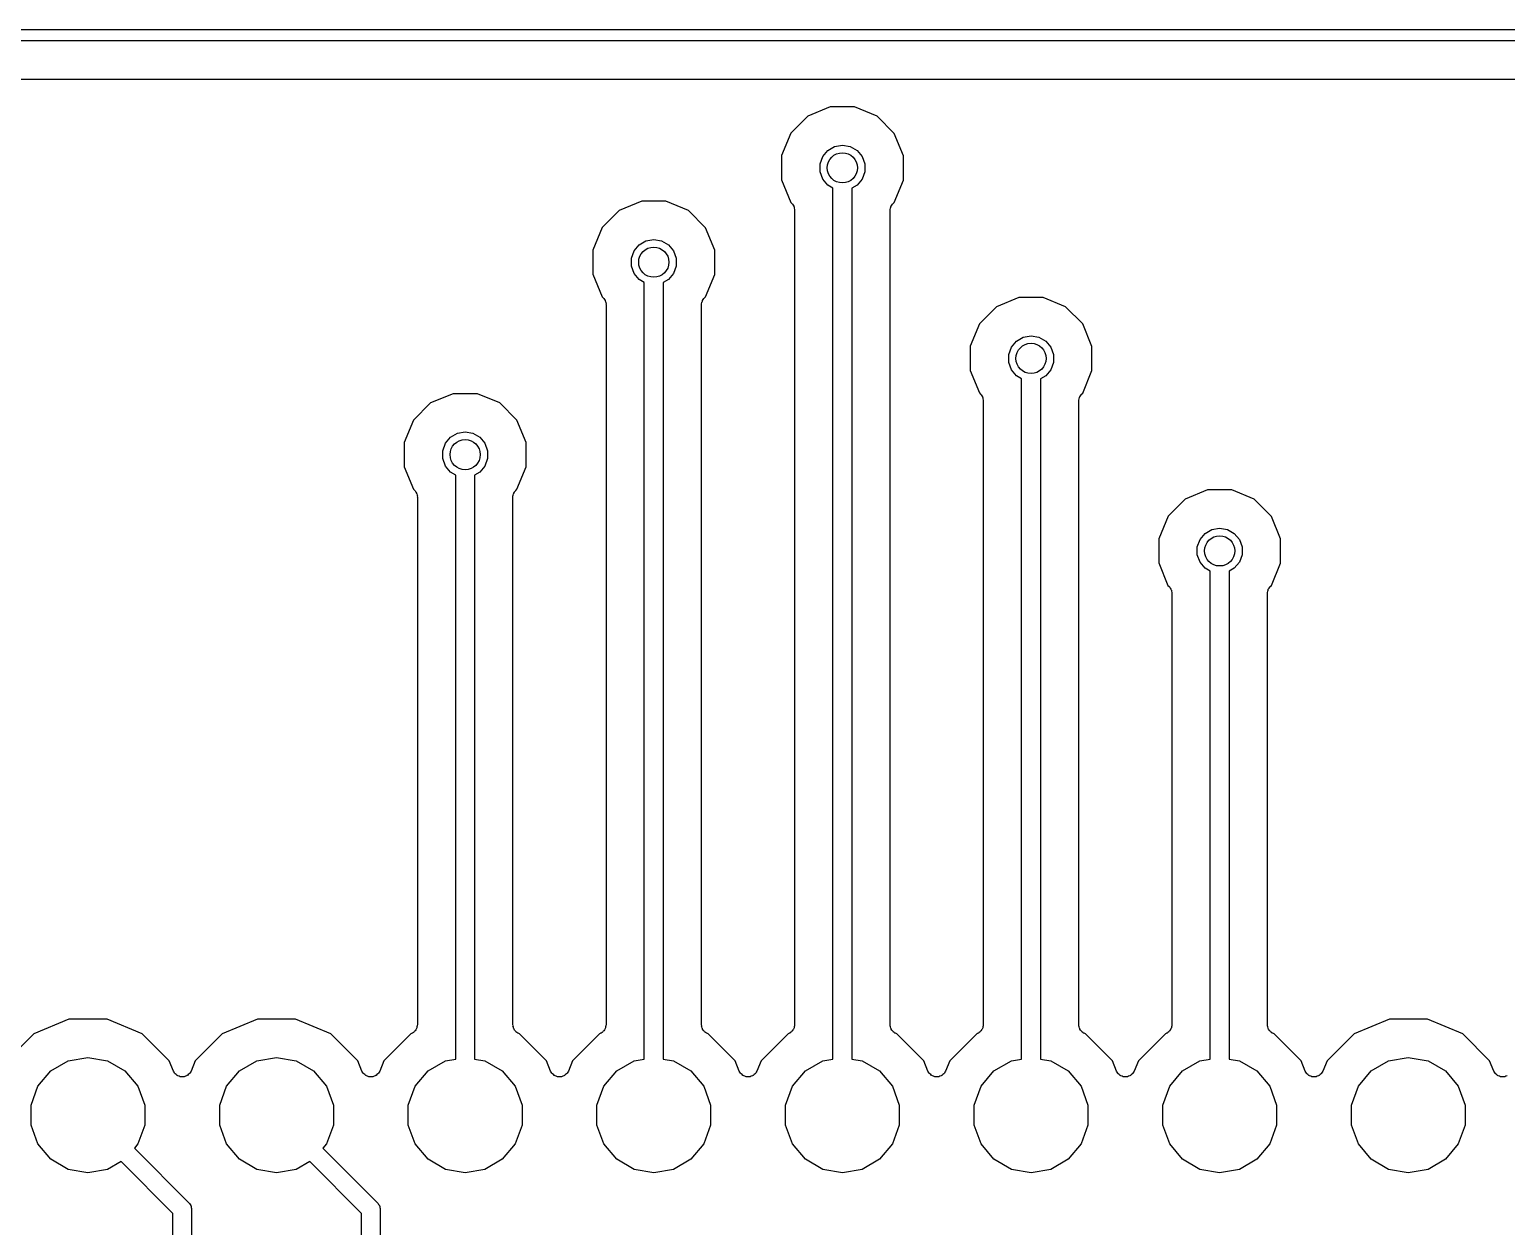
# Model space of a CAD drawing. Extents: x 70 to 225, y -126 to -70.
# Drawn here: x 146.97 to 166.54, y -85.58 to -69.72 of the extents above; entities that cross this region are included whole.
import ezdxf

# ---------------------------------------------------------------- set-up
doc = ezdxf.new("R2010")
doc.units = 0
doc.header["$MEASUREMENT"] = 0
doc.layers.add('BLACK', color=7, linetype='CONTINUOUS')

msp = doc.modelspace()

# ---------------------------------------------------------------- linework, layer by layer
at = {"layer": 'Black'}
for p, q in [((70.2, -69.725), (225.2, -69.725)), ((225.125, -69.875), (70.275, -69.875)), ((96.6081, -70.383), (202.217, -70.383)), ((157.581, -70.7492), (157.284, -70.8719)), ((157.903, -70.7495), (157.581, -70.7492)), ((158.2, -70.8727), (157.903, -70.7495)), ((157.284, -70.8719), (157.057, -71.099)), ((158.427, -71.1002), (158.2, -70.8727)), ((157.057, -71.099), (156.933, -71.3959)), ((158.549, -71.3973), (158.427, -71.1002)), ((156.933, -71.3959), (156.933, -71.7174)), ((157.445, -71.505), (157.481, -71.4068)), ((157.481, -71.4068), (157.548, -71.3266)), ((157.548, -71.3266), (157.638, -71.2743)), ((157.638, -71.2743), (157.741, -71.2562)), ((157.741, -71.2562), (157.844, -71.2743)), ((157.844, -71.2743), (157.935, -71.3266)), ((157.935, -71.3266), (158.002, -71.4068)), ((158.002, -71.4068), (158.038, -71.505)), ((158.549, -71.7188), (158.549, -71.3973)), ((157.445, -71.6096), (157.445, -71.505)), ((157.481, -71.7079), (157.445, -71.6096)), ((158.038, -71.6096), (158.002, -71.7079)), ((158.038, -71.505), (158.038, -71.6096)), ((156.933, -71.7174), (157.056, -72.0144)), ((157.548, -71.788), (157.481, -71.7079)), ((157.616, -71.8276), (157.548, -71.788)), ((157.616, -71.9816), (157.616, -71.8276)), ((157.935, -71.788), (157.866, -71.8276)), ((157.866, -71.8276), (157.866, -71.9816)), ((158.002, -71.7079), (157.935, -71.788)), ((158.426, -72.0156), (158.549, -71.7188)), ((155.081, -71.9992), (154.784, -72.1219)), ((155.403, -71.9995), (155.081, -71.9992)), ((155.7, -72.1227), (155.403, -71.9995)), ((157.056, -72.0144), (157.071, -72.0297)), ((157.071, -72.0297), (157.074, -72.0343)), ((157.616, -83.3645), (157.616, -71.9816)), ((157.866, -71.9816), (157.866, -83.3645)), ((158.408, -72.0345), (158.412, -72.0299)), ((158.412, -72.0299), (158.426, -72.0156)), ((154.784, -72.1219), (154.557, -72.349)), ((155.927, -72.3502), (155.7, -72.1227)), ((157.074, -72.0343), (157.079, -72.0378)), ((157.079, -72.0378), (157.087, -72.0522)), ((157.087, -72.0522), (157.096, -72.0659)), ((157.096, -72.0659), (157.098, -72.0712)), ((157.098, -72.0712), (157.101, -72.076)), ((157.101, -72.076), (157.104, -72.0924)), ((157.104, -72.0924), (157.108, -72.1085)), ((157.108, -72.1085), (157.107, -72.114)), ((157.107, -72.114), (157.108, -72.1195)), ((157.108, -72.1195), (157.108, -82.9098)), ((158.374, -72.1198), (158.375, -72.1142)), ((158.374, -82.9103), (158.374, -72.1198)), ((158.375, -72.1086), (158.379, -72.0926)), ((158.375, -72.1142), (158.375, -72.1086)), ((158.379, -72.0926), (158.382, -72.0764)), ((158.382, -72.0764), (158.385, -72.0715)), ((158.385, -72.0715), (158.386, -72.066)), ((158.386, -72.066), (158.396, -72.0525)), ((158.396, -72.0525), (158.404, -72.0382)), ((158.404, -72.0382), (158.408, -72.0345)), ((154.557, -72.349), (154.433, -72.6459)), ((156.049, -72.6473), (155.927, -72.3502)), ((154.981, -72.6568), (155.048, -72.5766)), ((155.048, -72.5766), (155.138, -72.5243)), ((155.138, -72.5243), (155.241, -72.5062)), ((155.241, -72.5062), (155.344, -72.5243)), ((155.344, -72.5243), (155.435, -72.5766)), ((155.435, -72.5766), (155.502, -72.6568)), ((154.433, -72.6459), (154.433, -72.9674)), ((154.945, -72.755), (154.981, -72.6568)), ((154.945, -72.8596), (154.945, -72.755)), ((155.502, -72.6568), (155.538, -72.755)), ((155.538, -72.755), (155.538, -72.8596)), ((156.049, -72.9688), (156.049, -72.6473)), ((154.433, -72.9674), (154.556, -73.2644)), ((154.981, -72.9579), (154.945, -72.8596)), ((155.048, -73.038), (154.981, -72.9579)), ((155.502, -72.9579), (155.435, -73.038)), ((155.538, -72.8596), (155.502, -72.9579)), ((155.926, -73.2656), (156.049, -72.9688)), ((155.116, -73.0776), (155.048, -73.038)), ((155.116, -73.2316), (155.116, -73.0776)), ((155.435, -73.038), (155.366, -73.0776)), ((155.366, -73.0776), (155.366, -73.2316)), ((154.556, -73.2644), (154.571, -73.2797)), ((154.571, -73.2797), (154.574, -73.2843)), ((154.574, -73.2843), (154.579, -73.2878)), ((154.579, -73.2878), (154.587, -73.3022)), ((154.587, -73.3022), (154.596, -73.3159)), ((154.596, -73.3159), (154.598, -73.3212)), ((154.598, -73.3212), (154.601, -73.326)), ((154.601, -73.326), (154.604, -73.3424)), ((154.604, -73.3424), (154.608, -73.3585)), ((154.608, -73.3585), (154.607, -73.364)), ((154.607, -73.364), (154.608, -73.3695)), ((154.608, -73.3695), (154.608, -82.9098)), ((155.116, -83.3645), (155.116, -73.2316)), ((155.366, -73.2316), (155.366, -83.3645)), ((155.874, -73.3698), (155.875, -73.3642)), ((155.874, -82.9103), (155.874, -73.3698)), ((155.875, -73.3586), (155.879, -73.3426)), ((155.875, -73.3642), (155.875, -73.3586)), ((155.879, -73.3426), (155.882, -73.3264)), ((155.882, -73.3264), (155.885, -73.3215)), ((155.885, -73.3215), (155.886, -73.316)), ((155.886, -73.316), (155.896, -73.3025)), ((155.896, -73.3025), (155.904, -73.2882)), ((155.904, -73.2882), (155.908, -73.2845)), ((155.908, -73.2845), (155.912, -73.2799)), ((155.912, -73.2799), (155.926, -73.2656)), ((159.784, -73.3969), (159.557, -73.624)), ((160.081, -73.2742), (159.784, -73.3969)), ((160.403, -73.2745), (160.081, -73.2742)), ((160.7, -73.3977), (160.403, -73.2745)), ((160.927, -73.6252), (160.7, -73.3977)), ((159.557, -73.624), (159.433, -73.9209)), ((160.138, -73.7993), (160.241, -73.7812)), ((160.241, -73.7812), (160.344, -73.7993)), ((161.049, -73.9223), (160.927, -73.6252)), ((159.433, -73.9209), (159.433, -74.2424)), ((159.945, -74.03), (159.981, -73.9318)), ((159.981, -73.9318), (160.048, -73.8516)), ((160.048, -73.8516), (160.138, -73.7993)), ((160.344, -73.7993), (160.435, -73.8516)), ((160.435, -73.8516), (160.502, -73.9318)), ((160.502, -73.9318), (160.538, -74.03)), ((161.049, -74.2438), (161.049, -73.9223)), ((159.945, -74.1346), (159.945, -74.03)), ((159.981, -74.2329), (159.945, -74.1346)), ((160.538, -74.1346), (160.502, -74.2329)), ((160.538, -74.03), (160.538, -74.1346)), ((159.433, -74.2424), (159.556, -74.5394)), ((160.048, -74.313), (159.981, -74.2329)), ((160.116, -74.3526), (160.048, -74.313)), ((160.116, -74.5066), (160.116, -74.3526)), ((160.435, -74.313), (160.366, -74.3526)), ((160.366, -74.3526), (160.366, -74.5066)), ((160.502, -74.2329), (160.435, -74.313)), ((160.926, -74.5406), (161.049, -74.2438)), ((152.581, -74.5492), (152.284, -74.6719)), ((152.903, -74.5495), (152.581, -74.5492)), ((153.2, -74.6727), (152.903, -74.5495)), ((159.556, -74.5394), (159.571, -74.5547)), ((159.571, -74.5547), (159.574, -74.5593)), ((159.574, -74.5593), (159.579, -74.5628)), ((159.579, -74.5628), (159.587, -74.5772)), ((160.116, -83.3645), (160.116, -74.5066)), ((160.366, -74.5066), (160.366, -83.3645)), ((160.896, -74.5775), (160.904, -74.5632)), ((160.904, -74.5632), (160.908, -74.5595)), ((160.908, -74.5595), (160.912, -74.5549)), ((160.912, -74.5549), (160.926, -74.5406)), ((152.284, -74.6719), (152.057, -74.899)), ((153.427, -74.9002), (153.2, -74.6727)), ((159.587, -74.5772), (159.596, -74.5909)), ((159.596, -74.5909), (159.598, -74.5962)), ((159.598, -74.5962), (159.601, -74.601)), ((159.601, -74.601), (159.604, -74.6174)), ((159.604, -74.6174), (159.608, -74.6335)), ((159.608, -74.6335), (159.607, -74.639)), ((159.607, -74.639), (159.608, -74.6445)), ((159.608, -74.6445), (159.608, -82.9098)), ((160.874, -74.6448), (160.875, -74.6392)), ((160.874, -82.9103), (160.874, -74.6448)), ((160.875, -74.6336), (160.879, -74.6176)), ((160.875, -74.6392), (160.875, -74.6336)), ((160.879, -74.6176), (160.882, -74.6014)), ((160.882, -74.6014), (160.885, -74.5965)), ((160.885, -74.5965), (160.886, -74.591)), ((160.886, -74.591), (160.896, -74.5775)), ((152.057, -74.899), (151.933, -75.1959)), ((153.549, -75.1973), (153.427, -74.9002)), ((152.481, -75.2068), (152.548, -75.1266)), ((152.548, -75.1266), (152.638, -75.0743)), ((152.638, -75.0743), (152.741, -75.0562)), ((152.741, -75.0562), (152.844, -75.0743)), ((152.844, -75.0743), (152.935, -75.1266)), ((152.935, -75.1266), (153.002, -75.2068)), ((151.933, -75.1959), (151.933, -75.5174)), ((152.445, -75.305), (152.481, -75.2068)), ((152.445, -75.4096), (152.445, -75.305)), ((153.002, -75.2068), (153.038, -75.305)), ((153.038, -75.305), (153.038, -75.4096)), ((153.549, -75.5188), (153.549, -75.1973)), ((151.933, -75.5174), (152.056, -75.8144)), ((152.481, -75.5079), (152.445, -75.4096)), ((152.548, -75.588), (152.481, -75.5079)), ((153.002, -75.5079), (152.935, -75.588)), ((153.038, -75.4096), (153.002, -75.5079)), ((153.426, -75.8156), (153.549, -75.5188)), ((152.616, -75.6276), (152.548, -75.588)), ((152.616, -75.7816), (152.616, -75.6276)), ((152.935, -75.588), (152.866, -75.6276)), ((152.866, -75.6276), (152.866, -75.7816)), ((152.056, -75.8144), (152.071, -75.8297)), ((152.071, -75.8297), (152.074, -75.8343)), ((152.074, -75.8343), (152.079, -75.8378)), ((152.079, -75.8378), (152.087, -75.8522)), ((152.087, -75.8522), (152.096, -75.8659)), ((152.096, -75.8659), (152.098, -75.8712)), ((152.098, -75.8712), (152.101, -75.876)), ((152.101, -75.876), (152.104, -75.8924)), ((152.104, -75.8924), (152.108, -75.9085)), ((152.108, -75.9085), (152.107, -75.914)), ((152.107, -75.914), (152.108, -75.9195)), ((152.108, -75.9195), (152.108, -82.9098)), ((152.616, -83.3645), (152.616, -75.7816)), ((152.866, -75.7816), (152.866, -83.3645)), ((153.374, -75.9198), (153.375, -75.9142)), ((153.374, -82.9103), (153.374, -75.9198)), ((153.375, -75.9086), (153.379, -75.8926)), ((153.375, -75.9142), (153.375, -75.9086)), ((153.379, -75.8926), (153.382, -75.8764)), ((153.382, -75.8764), (153.385, -75.8715)), ((153.385, -75.8715), (153.386, -75.866)), ((153.386, -75.866), (153.396, -75.8525)), ((153.396, -75.8525), (153.404, -75.8382)), ((153.404, -75.8382), (153.408, -75.8345)), ((153.408, -75.8345), (153.412, -75.8299)), ((153.412, -75.8299), (153.426, -75.8156)), ((162.284, -75.9469), (162.057, -76.174)), ((162.581, -75.8242), (162.284, -75.9469)), ((162.903, -75.8245), (162.581, -75.8242)), ((163.2, -75.9477), (162.903, -75.8245)), ((163.427, -76.1752), (163.2, -75.9477)), ((162.057, -76.174), (161.933, -76.4709)), ((162.638, -76.3493), (162.741, -76.3312)), ((162.741, -76.3312), (162.844, -76.3493)), ((163.549, -76.4723), (163.427, -76.1752)), ((161.933, -76.4709), (161.933, -76.7924)), ((162.445, -76.58), (162.481, -76.4818)), ((162.481, -76.4818), (162.548, -76.4016)), ((162.548, -76.4016), (162.638, -76.3493)), ((162.844, -76.3493), (162.935, -76.4016)), ((162.935, -76.4016), (163.002, -76.4818)), ((163.002, -76.4818), (163.038, -76.58)), ((163.549, -76.7938), (163.549, -76.4723)), ((162.445, -76.6846), (162.445, -76.58)), ((162.481, -76.7829), (162.445, -76.6846)), ((163.038, -76.6846), (163.002, -76.7829)), ((163.038, -76.58), (163.038, -76.6846)), ((161.933, -76.7924), (162.056, -77.0894)), ((162.548, -76.863), (162.481, -76.7829)), ((162.616, -76.9026), (162.548, -76.863)), ((162.616, -77.0566), (162.616, -76.9026)), ((162.935, -76.863), (162.866, -76.9026)), ((162.866, -76.9026), (162.866, -77.0566)), ((163.002, -76.7829), (162.935, -76.863)), ((163.426, -77.0906), (163.549, -76.7938)), ((162.056, -77.0894), (162.071, -77.1047)), ((162.071, -77.1047), (162.074, -77.1093)), ((162.074, -77.1093), (162.079, -77.1128)), ((162.079, -77.1128), (162.087, -77.1272)), ((162.616, -83.3645), (162.616, -77.0566)), ((162.866, -77.0566), (162.866, -83.3645)), ((163.396, -77.1275), (163.404, -77.1132)), ((163.404, -77.1132), (163.408, -77.1095)), ((163.408, -77.1095), (163.412, -77.1049)), ((163.412, -77.1049), (163.426, -77.0906)), ((162.087, -77.1272), (162.096, -77.1409)), ((162.096, -77.1409), (162.098, -77.1462)), ((162.098, -77.1462), (162.101, -77.151)), ((162.101, -77.151), (162.104, -77.1674)), ((162.104, -77.1674), (162.108, -77.1835)), ((162.108, -77.1835), (162.107, -77.189)), ((162.107, -77.189), (162.108, -77.1945)), ((162.108, -77.1945), (162.108, -82.9098)), ((163.374, -77.1948), (163.375, -77.1892)), ((163.374, -82.9103), (163.374, -77.1948)), ((163.375, -77.1836), (163.379, -77.1676)), ((163.375, -77.1892), (163.375, -77.1836)), ((163.379, -77.1676), (163.382, -77.1514)), ((163.382, -77.1514), (163.385, -77.1465)), ((163.385, -77.1465), (163.386, -77.141)), ((163.386, -77.141), (163.396, -77.1275)), ((147.49, -82.8371), (147.023, -83.0301)), ((147.995, -82.8376), (147.49, -82.8371)), ((148.462, -83.0313), (147.995, -82.8376)), ((149.99, -82.8371), (149.523, -83.0301)), ((150.495, -82.8376), (149.99, -82.8371)), ((150.962, -83.0313), (150.495, -82.8376)), ((152.079, -82.9914), (152.072, -82.9968)), ((152.086, -82.9795), (152.079, -82.9914)), ((152.094, -82.9685), (152.086, -82.9795)), ((152.096, -82.9605), (152.094, -82.9685)), ((152.101, -82.9532), (152.096, -82.9605)), ((152.103, -82.9396), (152.101, -82.9532)), ((152.107, -82.9265), (152.103, -82.9396)), ((152.108, -82.9098), (152.107, -82.9181)), ((152.107, -82.9181), (152.107, -82.9265)), ((153.376, -82.9184), (153.374, -82.9103)), ((153.375, -82.9267), (153.376, -82.9184)), ((153.38, -82.94), (153.375, -82.9267)), ((153.382, -82.9537), (153.38, -82.94)), ((153.386, -82.9609), (153.382, -82.9537)), ((153.389, -82.9688), (153.386, -82.9609)), ((153.397, -82.9799), (153.389, -82.9688)), ((153.404, -82.9919), (153.397, -82.9799)), ((153.41, -82.9972), (153.404, -82.9919)), ((154.579, -82.9914), (154.572, -82.9968)), ((154.586, -82.9795), (154.579, -82.9914)), ((154.594, -82.9685), (154.586, -82.9795)), ((154.596, -82.9605), (154.594, -82.9685)), ((154.601, -82.9532), (154.596, -82.9605)), ((154.603, -82.9396), (154.601, -82.9532)), ((154.607, -82.9265), (154.603, -82.9396)), ((154.608, -82.9098), (154.607, -82.9181)), ((154.607, -82.9181), (154.607, -82.9265)), ((155.876, -82.9184), (155.874, -82.9103)), ((155.875, -82.9267), (155.876, -82.9184)), ((155.88, -82.94), (155.875, -82.9267)), ((155.882, -82.9537), (155.88, -82.94)), ((155.886, -82.9609), (155.882, -82.9537)), ((155.889, -82.9688), (155.886, -82.9609)), ((155.897, -82.9799), (155.889, -82.9688)), ((155.904, -82.9919), (155.897, -82.9799)), ((155.91, -82.9972), (155.904, -82.9919)), ((157.079, -82.9914), (157.072, -82.9968)), ((157.086, -82.9795), (157.079, -82.9914)), ((157.094, -82.9685), (157.086, -82.9795)), ((157.096, -82.9605), (157.094, -82.9685)), ((157.101, -82.9532), (157.096, -82.9605)), ((157.103, -82.9396), (157.101, -82.9532)), ((157.107, -82.9265), (157.103, -82.9396)), ((157.108, -82.9098), (157.107, -82.9181)), ((157.107, -82.9181), (157.107, -82.9265)), ((158.376, -82.9184), (158.374, -82.9103)), ((158.375, -82.9267), (158.376, -82.9184)), ((158.38, -82.94), (158.375, -82.9267)), ((158.382, -82.9537), (158.38, -82.94)), ((158.386, -82.9609), (158.382, -82.9537)), ((158.389, -82.9688), (158.386, -82.9609)), ((158.397, -82.9799), (158.389, -82.9688)), ((158.404, -82.9919), (158.397, -82.9799)), ((158.41, -82.9972), (158.404, -82.9919)), ((159.579, -82.9914), (159.572, -82.9968)), ((159.586, -82.9795), (159.579, -82.9914)), ((159.594, -82.9685), (159.586, -82.9795)), ((159.596, -82.9605), (159.594, -82.9685)), ((159.601, -82.9532), (159.596, -82.9605)), ((159.603, -82.9396), (159.601, -82.9532)), ((159.607, -82.9265), (159.603, -82.9396)), ((159.608, -82.9098), (159.607, -82.9181)), ((159.607, -82.9181), (159.607, -82.9265)), ((160.876, -82.9184), (160.874, -82.9103)), ((160.875, -82.9267), (160.876, -82.9184)), ((160.88, -82.94), (160.875, -82.9267)), ((160.882, -82.9537), (160.88, -82.94)), ((160.886, -82.9609), (160.882, -82.9537)), ((160.889, -82.9688), (160.886, -82.9609)), ((160.897, -82.9799), (160.889, -82.9688)), ((160.904, -82.9919), (160.897, -82.9799)), ((160.91, -82.9972), (160.904, -82.9919)), ((162.079, -82.9914), (162.072, -82.9968)), ((162.086, -82.9795), (162.079, -82.9914)), ((162.094, -82.9685), (162.086, -82.9795)), ((162.096, -82.9605), (162.094, -82.9685)), ((162.101, -82.9532), (162.096, -82.9605)), ((162.103, -82.9396), (162.101, -82.9532)), ((162.107, -82.9265), (162.103, -82.9396)), ((162.108, -82.9098), (162.107, -82.9181)), ((162.107, -82.9181), (162.107, -82.9265)), ((163.376, -82.9184), (163.374, -82.9103)), ((163.375, -82.9267), (163.376, -82.9184)), ((163.38, -82.94), (163.375, -82.9267)), ((163.382, -82.9537), (163.38, -82.94)), ((163.386, -82.9609), (163.382, -82.9537)), ((163.389, -82.9688), (163.386, -82.9609)), ((163.397, -82.9799), (163.389, -82.9688)), ((163.404, -82.9919), (163.397, -82.9799)), ((163.41, -82.9972), (163.404, -82.9919)), ((164.99, -82.8371), (164.523, -83.0301)), ((165.495, -82.8376), (164.99, -82.8371)), ((165.962, -83.0313), (165.495, -82.8376)), ((147.023, -83.0301), (146.665, -83.387)), ((148.819, -83.3889), (148.462, -83.0313)), ((149.523, -83.0301), (149.165, -83.387)), ((151.319, -83.3889), (150.962, -83.0313)), ((152.023, -83.0301), (151.665, -83.387)), ((152.03, -83.0272), (152.023, -83.0301)), ((152.037, -83.0227), (152.03, -83.0272)), ((152.045, -83.0198), (152.037, -83.0227)), ((152.055, -83.0109), (152.045, -83.0198)), ((152.067, -83.0035), (152.055, -83.0109)), ((152.072, -82.9968), (152.067, -83.0035)), ((153.415, -83.0038), (153.41, -82.9972)), ((153.427, -83.0113), (153.415, -83.0038)), ((153.438, -83.0202), (153.427, -83.0113)), ((153.446, -83.0231), (153.438, -83.0202)), ((153.453, -83.0276), (153.446, -83.0231)), ((153.462, -83.0313), (153.453, -83.0276)), ((153.819, -83.3889), (153.462, -83.0313)), ((154.523, -83.0301), (154.165, -83.387)), ((154.53, -83.0272), (154.523, -83.0301)), ((154.537, -83.0227), (154.53, -83.0272)), ((154.545, -83.0198), (154.537, -83.0227)), ((154.555, -83.0109), (154.545, -83.0198)), ((154.567, -83.0035), (154.555, -83.0109)), ((154.572, -82.9968), (154.567, -83.0035)), ((155.915, -83.0038), (155.91, -82.9972)), ((155.927, -83.0113), (155.915, -83.0038)), ((155.938, -83.0202), (155.927, -83.0113)), ((155.946, -83.0231), (155.938, -83.0202)), ((155.953, -83.0276), (155.946, -83.0231)), ((155.962, -83.0313), (155.953, -83.0276)), ((156.319, -83.3889), (155.962, -83.0313)), ((157.023, -83.0301), (156.665, -83.387)), ((157.03, -83.0272), (157.023, -83.0301)), ((157.037, -83.0227), (157.03, -83.0272)), ((157.045, -83.0198), (157.037, -83.0227)), ((157.055, -83.0109), (157.045, -83.0198)), ((157.067, -83.0035), (157.055, -83.0109)), ((157.072, -82.9968), (157.067, -83.0035)), ((158.415, -83.0038), (158.41, -82.9972)), ((158.427, -83.0113), (158.415, -83.0038)), ((158.438, -83.0202), (158.427, -83.0113)), ((158.446, -83.0231), (158.438, -83.0202)), ((158.453, -83.0276), (158.446, -83.0231)), ((158.462, -83.0313), (158.453, -83.0276)), ((158.819, -83.3889), (158.462, -83.0313)), ((159.523, -83.0301), (159.165, -83.387)), ((159.53, -83.0272), (159.523, -83.0301)), ((159.537, -83.0227), (159.53, -83.0272)), ((159.545, -83.0198), (159.537, -83.0227)), ((159.555, -83.0109), (159.545, -83.0198)), ((159.567, -83.0035), (159.555, -83.0109)), ((159.572, -82.9968), (159.567, -83.0035)), ((160.915, -83.0038), (160.91, -82.9972)), ((160.927, -83.0113), (160.915, -83.0038)), ((160.938, -83.0202), (160.927, -83.0113)), ((160.946, -83.0231), (160.938, -83.0202)), ((160.953, -83.0276), (160.946, -83.0231)), ((160.962, -83.0313), (160.953, -83.0276)), ((161.319, -83.3889), (160.962, -83.0313)), ((162.023, -83.0301), (161.665, -83.387)), ((162.03, -83.0272), (162.023, -83.0301)), ((162.037, -83.0227), (162.03, -83.0272)), ((162.045, -83.0198), (162.037, -83.0227)), ((162.055, -83.0109), (162.045, -83.0198)), ((162.067, -83.0035), (162.055, -83.0109)), ((162.072, -82.9968), (162.067, -83.0035)), ((163.415, -83.0038), (163.41, -82.9972)), ((163.427, -83.0113), (163.415, -83.0038)), ((163.438, -83.0202), (163.427, -83.0113)), ((163.446, -83.0231), (163.438, -83.0202)), ((163.453, -83.0276), (163.446, -83.0231)), ((163.462, -83.0313), (163.453, -83.0276)), ((163.819, -83.3889), (163.462, -83.0313)), ((164.523, -83.0301), (164.165, -83.387)), ((166.319, -83.3889), (165.962, -83.0313)), ((147.48, -83.3886), (147.741, -83.3424)), ((147.741, -83.3424), (148.003, -83.3886)), ((149.98, -83.3886), (150.241, -83.3424)), ((150.241, -83.3424), (150.503, -83.3886)), ((152.48, -83.3886), (152.616, -83.3645)), ((152.866, -83.3645), (153.003, -83.3886)), ((154.98, -83.3886), (155.116, -83.3645)), ((155.366, -83.3645), (155.503, -83.3886)), ((157.48, -83.3886), (157.616, -83.3645)), ((157.866, -83.3645), (158.003, -83.3886)), ((159.98, -83.3886), (160.116, -83.3645)), ((160.366, -83.3645), (160.503, -83.3886)), ((162.48, -83.3886), (162.616, -83.3645)), ((162.866, -83.3645), (163.003, -83.3886)), ((164.98, -83.3886), (165.241, -83.3424)), ((165.241, -83.3424), (165.503, -83.3886)), ((147.079, -83.7249), (147.25, -83.5214)), ((147.25, -83.5214), (147.48, -83.3886)), ((148.003, -83.3886), (148.233, -83.5214)), ((148.233, -83.5214), (148.404, -83.7249)), ((148.874, -83.5231), (148.819, -83.3889)), ((148.883, -83.5371), (148.874, -83.5231)), ((148.891, -83.5518), (148.883, -83.5371)), ((148.895, -83.5556), (148.891, -83.5518)), ((148.898, -83.5603), (148.895, -83.5556)), ((148.911, -83.5704), (148.898, -83.5603)), ((148.923, -83.5816), (148.911, -83.5704)), ((149.072, -83.5705), (149.06, -83.5817)), ((149.085, -83.5604), (149.072, -83.5705)), ((149.088, -83.5557), (149.085, -83.5604)), ((149.092, -83.552), (149.088, -83.5557)), ((149.1, -83.5372), (149.092, -83.552)), ((149.109, -83.5233), (149.1, -83.5372)), ((149.165, -83.387), (149.109, -83.5233)), ((149.579, -83.7249), (149.75, -83.5214)), ((149.75, -83.5214), (149.98, -83.3886)), ((150.503, -83.3886), (150.733, -83.5214)), ((150.733, -83.5214), (150.904, -83.7249)), ((151.374, -83.5231), (151.319, -83.3889)), ((151.383, -83.5371), (151.374, -83.5231)), ((151.391, -83.5518), (151.383, -83.5371)), ((151.395, -83.5556), (151.391, -83.5518)), ((151.398, -83.5603), (151.395, -83.5556)), ((151.411, -83.5704), (151.398, -83.5603)), ((151.423, -83.5816), (151.411, -83.5704)), ((151.572, -83.5705), (151.56, -83.5817)), ((151.585, -83.5604), (151.572, -83.5705)), ((151.588, -83.5557), (151.585, -83.5604)), ((151.592, -83.552), (151.588, -83.5557)), ((151.6, -83.5372), (151.592, -83.552)), ((151.609, -83.5233), (151.6, -83.5372)), ((151.665, -83.387), (151.609, -83.5233)), ((152.079, -83.7249), (152.25, -83.5214)), ((152.25, -83.5214), (152.48, -83.3886)), ((153.003, -83.3886), (153.233, -83.5214)), ((153.233, -83.5214), (153.404, -83.7249)), ((153.874, -83.5231), (153.819, -83.3889)), ((153.883, -83.5371), (153.874, -83.5231)), ((153.891, -83.5518), (153.883, -83.5371)), ((153.895, -83.5556), (153.891, -83.5518)), ((153.898, -83.5603), (153.895, -83.5556)), ((153.911, -83.5704), (153.898, -83.5603)), ((153.923, -83.5816), (153.911, -83.5704)), ((154.072, -83.5705), (154.06, -83.5817)), ((154.085, -83.5604), (154.072, -83.5705)), ((154.088, -83.5557), (154.085, -83.5604)), ((154.092, -83.552), (154.088, -83.5557)), ((154.1, -83.5372), (154.092, -83.552)), ((154.109, -83.5233), (154.1, -83.5372)), ((154.165, -83.387), (154.109, -83.5233)), ((154.579, -83.7249), (154.75, -83.5214)), ((154.75, -83.5214), (154.98, -83.3886)), ((155.503, -83.3886), (155.733, -83.5214)), ((155.733, -83.5214), (155.904, -83.7249)), ((156.374, -83.5231), (156.319, -83.3889)), ((156.383, -83.5371), (156.374, -83.5231)), ((156.391, -83.5518), (156.383, -83.5371)), ((156.395, -83.5556), (156.391, -83.5518)), ((156.398, -83.5603), (156.395, -83.5556)), ((156.411, -83.5704), (156.398, -83.5603)), ((156.423, -83.5816), (156.411, -83.5704)), ((156.572, -83.5705), (156.56, -83.5817)), ((156.585, -83.5604), (156.572, -83.5705)), ((156.588, -83.5557), (156.585, -83.5604)), ((156.592, -83.552), (156.588, -83.5557)), ((156.6, -83.5372), (156.592, -83.552)), ((156.609, -83.5233), (156.6, -83.5372)), ((156.665, -83.387), (156.609, -83.5233)), ((157.079, -83.7249), (157.25, -83.5214)), ((157.25, -83.5214), (157.48, -83.3886)), ((158.003, -83.3886), (158.233, -83.5214)), ((158.233, -83.5214), (158.404, -83.7249)), ((158.874, -83.5231), (158.819, -83.3889)), ((158.883, -83.5371), (158.874, -83.5231)), ((158.891, -83.5518), (158.883, -83.5371)), ((158.895, -83.5556), (158.891, -83.5518)), ((158.898, -83.5603), (158.895, -83.5556)), ((158.911, -83.5704), (158.898, -83.5603)), ((158.923, -83.5816), (158.911, -83.5704)), ((159.072, -83.5705), (159.06, -83.5817)), ((159.085, -83.5604), (159.072, -83.5705)), ((159.088, -83.5557), (159.085, -83.5604)), ((159.092, -83.552), (159.088, -83.5557)), ((159.1, -83.5372), (159.092, -83.552)), ((159.109, -83.5233), (159.1, -83.5372)), ((159.165, -83.387), (159.109, -83.5233)), ((159.579, -83.7249), (159.75, -83.5214)), ((159.75, -83.5214), (159.98, -83.3886)), ((160.503, -83.3886), (160.733, -83.5214)), ((160.733, -83.5214), (160.904, -83.7249)), ((161.374, -83.5231), (161.319, -83.3889)), ((161.383, -83.5371), (161.374, -83.5231)), ((161.391, -83.5518), (161.383, -83.5371)), ((161.395, -83.5556), (161.391, -83.5518)), ((161.398, -83.5603), (161.395, -83.5556)), ((161.411, -83.5704), (161.398, -83.5603)), ((161.423, -83.5816), (161.411, -83.5704)), ((161.572, -83.5705), (161.56, -83.5817)), ((161.585, -83.5604), (161.572, -83.5705)), ((161.588, -83.5557), (161.585, -83.5604)), ((161.592, -83.552), (161.588, -83.5557)), ((161.6, -83.5372), (161.592, -83.552)), ((161.609, -83.5233), (161.6, -83.5372)), ((161.665, -83.387), (161.609, -83.5233)), ((162.079, -83.7249), (162.25, -83.5214)), ((162.25, -83.5214), (162.48, -83.3886)), ((163.003, -83.3886), (163.233, -83.5214)), ((163.233, -83.5214), (163.404, -83.7249)), ((163.874, -83.5231), (163.819, -83.3889)), ((163.883, -83.5371), (163.874, -83.5231)), ((163.891, -83.5518), (163.883, -83.5371)), ((163.895, -83.5556), (163.891, -83.5518)), ((163.898, -83.5603), (163.895, -83.5556)), ((163.911, -83.5704), (163.898, -83.5603)), ((163.923, -83.5816), (163.911, -83.5704)), ((164.072, -83.5705), (164.06, -83.5817)), ((164.085, -83.5604), (164.072, -83.5705)), ((164.088, -83.5557), (164.085, -83.5604)), ((164.092, -83.552), (164.088, -83.5557)), ((164.1, -83.5372), (164.092, -83.552)), ((164.109, -83.5233), (164.1, -83.5372)), ((164.165, -83.387), (164.109, -83.5233)), ((164.579, -83.7249), (164.75, -83.5214)), ((164.75, -83.5214), (164.98, -83.3886)), ((165.503, -83.3886), (165.733, -83.5214)), ((165.733, -83.5214), (165.904, -83.7249)), ((166.374, -83.5231), (166.319, -83.3889)), ((166.383, -83.5371), (166.374, -83.5231)), ((166.391, -83.5518), (166.383, -83.5371)), ((166.395, -83.5556), (166.391, -83.5518)), ((166.398, -83.5603), (166.395, -83.5556)), ((166.411, -83.5704), (166.398, -83.5603)), ((166.423, -83.5816), (166.411, -83.5704)), ((146.988, -83.9745), (147.079, -83.7249)), ((148.404, -83.7249), (148.495, -83.9745)), ((148.928, -83.5838), (148.923, -83.5816)), ((148.933, -83.5872), (148.928, -83.5838)), ((148.949, -83.5922), (148.933, -83.5872)), ((148.964, -83.5985), (148.949, -83.5922)), ((148.969, -83.5988), (148.964, -83.5985)), ((148.975, -83.6005), (148.969, -83.5988)), ((148.991, -83.5998), (148.975, -83.6005)), ((149.008, -83.6005), (148.991, -83.5998)), ((149.013, -83.5988), (149.008, -83.6005)), ((149.019, -83.5986), (149.013, -83.5988)), ((149.034, -83.5922), (149.019, -83.5986)), ((149.05, -83.5873), (149.034, -83.5922)), ((149.054, -83.5839), (149.05, -83.5873)), ((149.06, -83.5817), (149.054, -83.5839)), ((149.488, -83.9745), (149.579, -83.7249)), ((150.904, -83.7249), (150.995, -83.9745)), ((151.428, -83.5838), (151.423, -83.5816)), ((151.433, -83.5872), (151.428, -83.5838)), ((151.449, -83.5922), (151.433, -83.5872)), ((151.464, -83.5985), (151.449, -83.5922)), ((151.469, -83.5988), (151.464, -83.5985)), ((151.475, -83.6005), (151.469, -83.5988)), ((151.491, -83.5998), (151.475, -83.6005)), ((151.508, -83.6005), (151.491, -83.5998)), ((151.513, -83.5988), (151.508, -83.6005)), ((151.519, -83.5986), (151.513, -83.5988)), ((151.534, -83.5922), (151.519, -83.5986)), ((151.55, -83.5873), (151.534, -83.5922)), ((151.554, -83.5839), (151.55, -83.5873)), ((151.56, -83.5817), (151.554, -83.5839)), ((151.988, -83.9745), (152.079, -83.7249)), ((153.404, -83.7249), (153.495, -83.9745)), ((153.928, -83.5838), (153.923, -83.5816)), ((153.933, -83.5872), (153.928, -83.5838)), ((153.949, -83.5922), (153.933, -83.5872)), ((153.964, -83.5985), (153.949, -83.5922)), ((153.969, -83.5988), (153.964, -83.5985)), ((153.975, -83.6005), (153.969, -83.5988)), ((153.991, -83.5998), (153.975, -83.6005)), ((154.008, -83.6005), (153.991, -83.5998)), ((154.013, -83.5988), (154.008, -83.6005)), ((154.019, -83.5986), (154.013, -83.5988)), ((154.034, -83.5922), (154.019, -83.5986)), ((154.05, -83.5873), (154.034, -83.5922)), ((154.054, -83.5839), (154.05, -83.5873)), ((154.06, -83.5817), (154.054, -83.5839)), ((154.488, -83.9745), (154.579, -83.7249)), ((155.904, -83.7249), (155.995, -83.9745)), ((156.428, -83.5838), (156.423, -83.5816)), ((156.433, -83.5872), (156.428, -83.5838)), ((156.449, -83.5922), (156.433, -83.5872)), ((156.464, -83.5985), (156.449, -83.5922)), ((156.469, -83.5988), (156.464, -83.5985)), ((156.475, -83.6005), (156.469, -83.5988)), ((156.491, -83.5998), (156.475, -83.6005)), ((156.508, -83.6005), (156.491, -83.5998)), ((156.513, -83.5988), (156.508, -83.6005)), ((156.519, -83.5986), (156.513, -83.5988)), ((156.534, -83.5922), (156.519, -83.5986)), ((156.55, -83.5873), (156.534, -83.5922)), ((156.554, -83.5839), (156.55, -83.5873)), ((156.56, -83.5817), (156.554, -83.5839)), ((156.988, -83.9745), (157.079, -83.7249)), ((158.404, -83.7249), (158.495, -83.9745)), ((158.928, -83.5838), (158.923, -83.5816)), ((158.933, -83.5872), (158.928, -83.5838)), ((158.949, -83.5922), (158.933, -83.5872)), ((158.964, -83.5985), (158.949, -83.5922)), ((158.969, -83.5988), (158.964, -83.5985)), ((158.975, -83.6005), (158.969, -83.5988)), ((158.991, -83.5998), (158.975, -83.6005)), ((159.008, -83.6005), (158.991, -83.5998)), ((159.013, -83.5988), (159.008, -83.6005)), ((159.019, -83.5986), (159.013, -83.5988)), ((159.034, -83.5922), (159.019, -83.5986)), ((159.05, -83.5873), (159.034, -83.5922)), ((159.054, -83.5839), (159.05, -83.5873)), ((159.06, -83.5817), (159.054, -83.5839)), ((159.488, -83.9745), (159.579, -83.7249)), ((160.904, -83.7249), (160.995, -83.9745)), ((161.428, -83.5838), (161.423, -83.5816)), ((161.433, -83.5872), (161.428, -83.5838)), ((161.449, -83.5922), (161.433, -83.5872)), ((161.464, -83.5985), (161.449, -83.5922)), ((161.469, -83.5988), (161.464, -83.5985)), ((161.475, -83.6005), (161.469, -83.5988)), ((161.491, -83.5998), (161.475, -83.6005)), ((161.508, -83.6005), (161.491, -83.5998)), ((161.513, -83.5988), (161.508, -83.6005)), ((161.519, -83.5986), (161.513, -83.5988)), ((161.534, -83.5922), (161.519, -83.5986)), ((161.55, -83.5873), (161.534, -83.5922)), ((161.554, -83.5839), (161.55, -83.5873)), ((161.56, -83.5817), (161.554, -83.5839)), ((161.988, -83.9745), (162.079, -83.7249)), ((163.404, -83.7249), (163.495, -83.9745)), ((163.928, -83.5838), (163.923, -83.5816)), ((163.933, -83.5872), (163.928, -83.5838)), ((163.949, -83.5922), (163.933, -83.5872)), ((163.964, -83.5985), (163.949, -83.5922)), ((163.969, -83.5988), (163.964, -83.5985)), ((163.975, -83.6005), (163.969, -83.5988)), ((163.991, -83.5998), (163.975, -83.6005)), ((164.008, -83.6005), (163.991, -83.5998)), ((164.013, -83.5988), (164.008, -83.6005)), ((164.019, -83.5986), (164.013, -83.5988)), ((164.034, -83.5922), (164.019, -83.5986)), ((164.05, -83.5873), (164.034, -83.5922)), ((164.054, -83.5839), (164.05, -83.5873)), ((164.06, -83.5817), (164.054, -83.5839)), ((164.488, -83.9745), (164.579, -83.7249)), ((165.904, -83.7249), (165.995, -83.9745)), ((166.428, -83.5838), (166.423, -83.5816)), ((166.433, -83.5872), (166.428, -83.5838)), ((166.449, -83.5922), (166.433, -83.5872)), ((166.464, -83.5985), (166.449, -83.5922)), ((166.469, -83.5988), (166.464, -83.5985)), ((166.475, -83.6005), (166.469, -83.5988)), ((166.491, -83.5998), (166.475, -83.6005)), ((166.508, -83.6005), (166.491, -83.5998)), ((166.513, -83.5988), (166.508, -83.6005)), ((166.519, -83.5986), (166.513, -83.5988)), ((166.534, -83.5922), (166.519, -83.5986)), ((166.55, -83.5873), (166.534, -83.5922)), ((146.988, -84.2402), (146.988, -83.9745)), ((148.495, -83.9745), (148.495, -84.2402)), ((149.488, -84.2402), (149.488, -83.9745)), ((150.995, -83.9745), (150.995, -84.2402)), ((151.988, -84.2402), (151.988, -83.9745)), ((153.495, -83.9745), (153.495, -84.2402)), ((154.488, -84.2402), (154.488, -83.9745)), ((155.995, -83.9745), (155.995, -84.2402)), ((156.988, -84.2402), (156.988, -83.9745)), ((158.495, -83.9745), (158.495, -84.2402)), ((159.488, -84.2402), (159.488, -83.9745)), ((160.995, -83.9745), (160.995, -84.2402)), ((161.988, -84.2402), (161.988, -83.9745)), ((163.495, -83.9745), (163.495, -84.2402)), ((164.488, -84.2402), (164.488, -83.9745)), ((165.995, -83.9745), (165.995, -84.2402)), ((147.079, -84.4898), (146.988, -84.2402)), ((148.495, -84.2402), (148.404, -84.4898)), ((149.579, -84.4898), (149.488, -84.2402)), ((150.995, -84.2402), (150.904, -84.4898)), ((152.079, -84.4898), (151.988, -84.2402)), ((153.495, -84.2402), (153.404, -84.4898)), ((154.579, -84.4898), (154.488, -84.2402)), ((155.995, -84.2402), (155.904, -84.4898)), ((157.079, -84.4898), (156.988, -84.2402)), ((158.495, -84.2402), (158.404, -84.4898)), ((159.579, -84.4898), (159.488, -84.2402)), ((160.995, -84.2402), (160.904, -84.4898)), ((162.079, -84.4898), (161.988, -84.2402)), ((163.495, -84.2402), (163.404, -84.4898)), ((164.579, -84.4898), (164.488, -84.2402)), ((165.995, -84.2402), (165.904, -84.4898)), ((147.25, -84.6933), (147.079, -84.4898)), ((148.404, -84.4898), (148.357, -84.5459)), ((148.357, -84.5459), (149.08, -85.2689)), ((149.75, -84.6933), (149.579, -84.4898)), ((150.904, -84.4898), (150.857, -84.5459)), ((150.857, -84.5459), (151.58, -85.2689)), ((152.25, -84.6933), (152.079, -84.4898)), ((153.404, -84.4898), (153.233, -84.6933)), ((154.75, -84.6933), (154.579, -84.4898)), ((155.904, -84.4898), (155.733, -84.6933)), ((157.25, -84.6933), (157.079, -84.4898)), ((158.404, -84.4898), (158.233, -84.6933)), ((159.75, -84.6933), (159.579, -84.4898)), ((160.904, -84.4898), (160.733, -84.6933)), ((162.25, -84.6933), (162.079, -84.4898)), ((163.404, -84.4898), (163.233, -84.6933)), ((164.75, -84.6933), (164.579, -84.4898)), ((165.904, -84.4898), (165.733, -84.6933)), ((147.48, -84.8261), (147.25, -84.6933)), ((148.181, -84.7235), (148.003, -84.8261)), ((148.866, -85.4091), (148.181, -84.7235)), ((149.98, -84.8261), (149.75, -84.6933)), ((150.681, -84.7235), (150.503, -84.8261)), ((151.366, -85.4091), (150.681, -84.7235)), ((152.48, -84.8261), (152.25, -84.6933)), ((153.233, -84.6933), (153.003, -84.8261)), ((154.98, -84.8261), (154.75, -84.6933)), ((155.733, -84.6933), (155.503, -84.8261)), ((157.48, -84.8261), (157.25, -84.6933)), ((158.233, -84.6933), (158.003, -84.8261)), ((159.98, -84.8261), (159.75, -84.6933)), ((160.733, -84.6933), (160.503, -84.8261)), ((162.48, -84.8261), (162.25, -84.6933)), ((163.233, -84.6933), (163.003, -84.8261)), ((164.98, -84.8261), (164.75, -84.6933)), ((165.733, -84.6933), (165.503, -84.8261)), ((147.741, -84.8722), (147.48, -84.8261)), ((148.003, -84.8261), (147.741, -84.8722)), ((150.241, -84.8722), (149.98, -84.8261)), ((150.503, -84.8261), (150.241, -84.8722)), ((152.741, -84.8722), (152.48, -84.8261)), ((153.003, -84.8261), (152.741, -84.8722)), ((155.241, -84.8722), (154.98, -84.8261)), ((155.503, -84.8261), (155.241, -84.8722)), ((157.741, -84.8722), (157.48, -84.8261)), ((158.003, -84.8261), (157.741, -84.8722)), ((160.241, -84.8722), (159.98, -84.8261)), ((160.503, -84.8261), (160.241, -84.8722)), ((162.741, -84.8722), (162.48, -84.8261)), ((163.003, -84.8261), (162.741, -84.8722)), ((165.241, -84.8722), (164.98, -84.8261)), ((165.503, -84.8261), (165.241, -84.8722)), ((149.08, -85.2689), (149.083, -85.2734)), ((149.083, -85.2734), (149.087, -85.277)), ((149.087, -85.277), (149.095, -85.2911)), ((149.095, -85.2911), (149.105, -85.3045)), ((149.105, -85.3045), (149.106, -85.3098)), ((149.106, -85.3098), (149.109, -85.3146)), ((149.109, -85.3146), (149.112, -85.3307)), ((149.112, -85.3307), (149.116, -85.3464)), ((151.58, -85.2689), (151.583, -85.2734)), ((151.583, -85.2734), (151.587, -85.277)), ((151.587, -85.277), (151.595, -85.2911)), ((151.595, -85.2911), (151.605, -85.3045)), ((151.605, -85.3045), (151.606, -85.3098)), ((151.606, -85.3098), (151.609, -85.3146)), ((151.609, -85.3146), (151.612, -85.3307)), ((151.612, -85.3307), (151.616, -85.3464)), ((148.866, -109.362), (148.866, -85.4091)), ((149.116, -85.3464), (149.115, -85.3519)), ((149.115, -85.3519), (149.116, -85.3573)), ((149.116, -85.3573), (149.116, -109.362)), ((151.366, -111.912), (151.366, -85.4091)), ((151.616, -85.3464), (151.615, -85.3519)), ((151.615, -85.3519), (151.616, -85.3573)), ((151.616, -85.3573), (151.616, -111.912))]:
    msp.add_line(p, q, dxfattribs=at)
for centre in [(157.741, -71.5573), (155.241, -72.8073), (160.241, -74.0823), (152.741, -75.3573), (162.741, -76.6323)]:
    msp.add_circle(centre, 0.2, dxfattribs=at)

doc.saveas('drawing.dxf')
